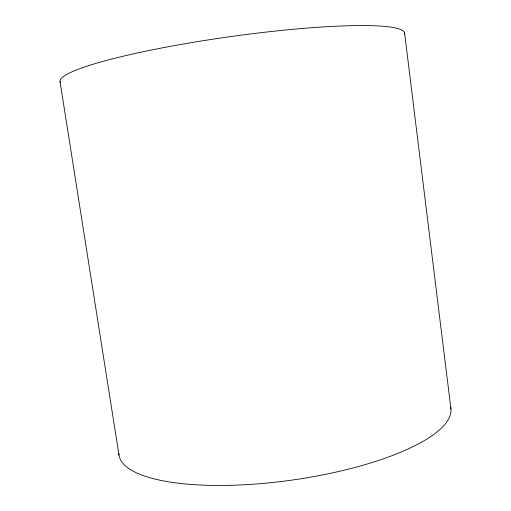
<?xml version="1.0" encoding="UTF-8"?>
<svg xmlns="http://www.w3.org/2000/svg" width="511" height="511" viewBox="0 0 511 511"><rect width="100%" height="100%" fill="white"/><g stroke="black" fill="none" stroke-linecap="round" stroke-linejoin="round"><path stroke-width="0.77" d="M60.03 81.575L118.999 455.129M404.584 32.947L450.945 408.947M60.451 82.622A173.989 20.727 -8 0 1 230.129 36.671A173.989 20.727 -8 0 1 404.437 34.448M450.472 406.386A167.582 48.992 -8 0 1 292.42 480.04A167.582 48.992 -8 0 1 118.839 453.398"/></g></svg>
